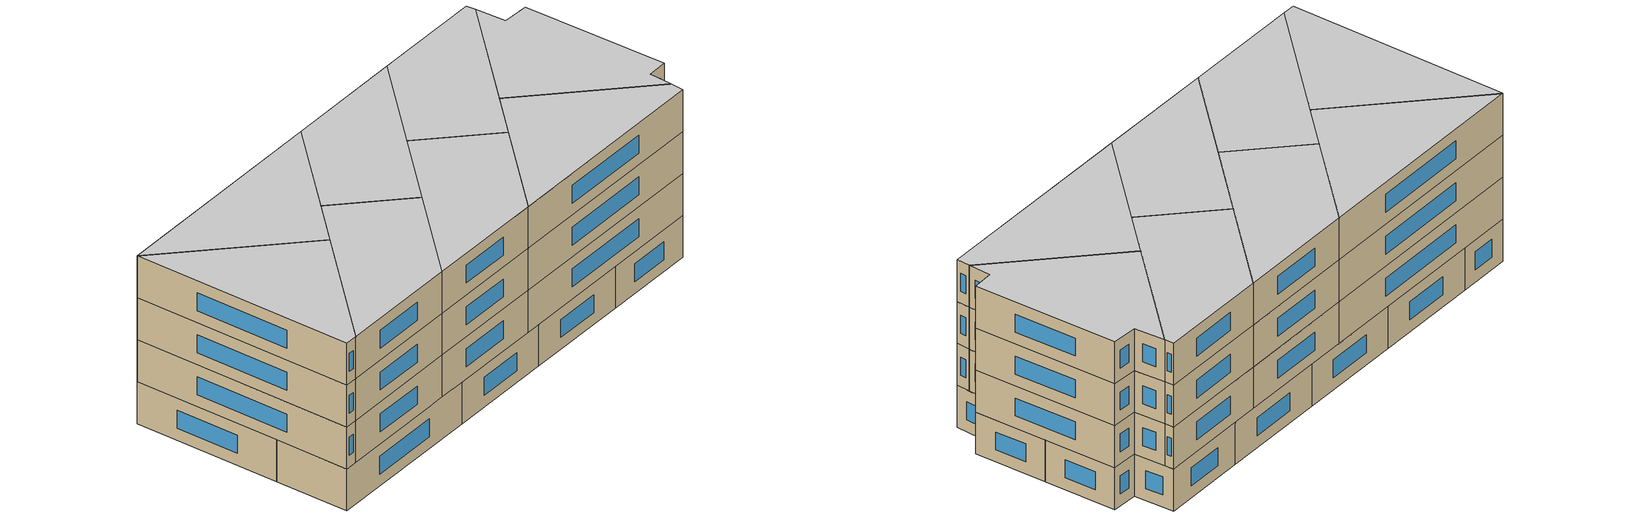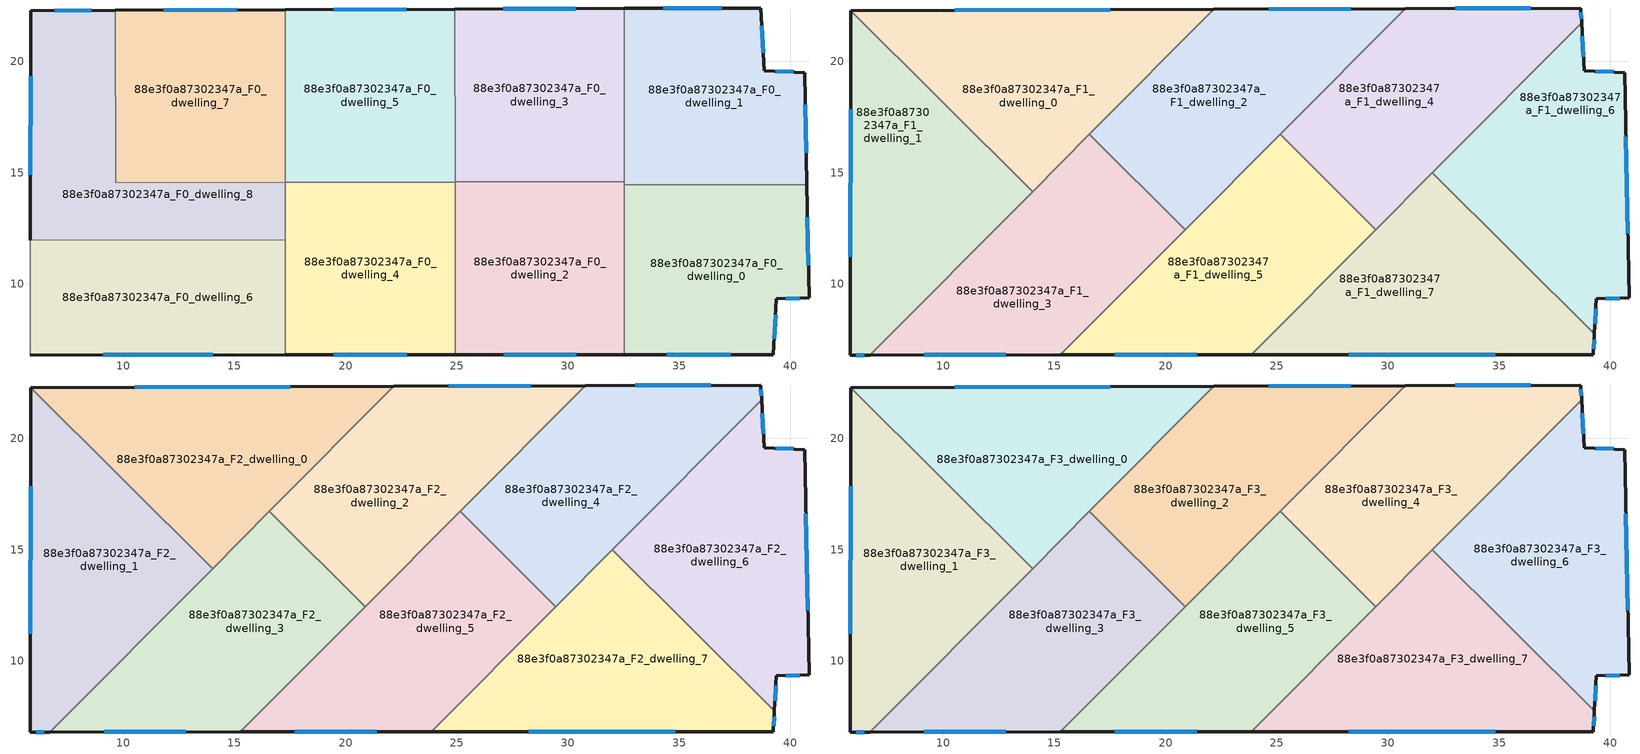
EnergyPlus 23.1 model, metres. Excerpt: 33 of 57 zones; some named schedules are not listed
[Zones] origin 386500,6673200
88e3f0a87302347a_F0_dwelling_0
 floor ground (EU_floor_Construction): 40.74,14.45 40.84,9.38 39.37,9.32 39.23,6.82 32.54,6.82 32.54,14.45 z0
 wall outside (EU_wall_Construction): 32.54,6.82 39.23,6.82 39.37,9.32 40.84,9.38 40.74,14.45 z0:3
 wall to 88e3f0a87302347a_F0_dwelling_1 (EU_wall_Construction): 40.74,14.45 32.54,14.45 z0:3
 wall to 88e3f0a87302347a_F0_dwelling_2 (EU_wall_Construction): 32.54,14.45 32.54,6.82 z0:3
 window (EU_Window_Construction): 39.27,7.54 39.33,8.61 / 34.45,6.82 37.32,6.82 / 40.81,10.83 40.77,13 / 39.79,9.34 40.42,9.36 z0.86:2.14
88e3f0a87302347a_F0_dwelling_1
 floor ground (EU_floor_Construction): 38.67,22.4 38.82,19.59 40.64,19.5 40.74,14.45 32.54,14.45 32.53,22.38 z0
 wall outside (EU_wall_Construction): 40.74,14.45 40.64,19.5 38.82,19.59 38.67,22.4 32.53,22.38 z0:3
 wall to 88e3f0a87302347a_F0_dwelling_3 (EU_wall_Construction): 32.53,22.38 32.54,14.59 z0:3
 wall to 88e3f0a87302347a_F0_dwelling_2 (EU_wall_Construction): 32.54,14.59 32.54,14.45 z0:3
 window (EU_Window_Construction): 36.92,22.4 34.29,22.39 / 38.78,20.39 38.71,21.6 / 40.12,19.53 39.34,19.57 / 40.71,15.9 40.67,18.06 z0.86:2.14
88e3f0a87302347a_F0_dwelling_2
 floor ground (EU_floor_Construction): 32.54,14.59 32.54,6.82 24.93,6.81 24.92,14.59 z0
 wall outside (EU_wall_Construction): 24.93,6.81 32.54,6.82 z0:3
 wall to 88e3f0a87302347a_F0_dwelling_3 (EU_wall_Construction): 32.54,14.59 24.92,14.59 z0:3
 wall to 88e3f0a87302347a_F0_dwelling_4 (EU_wall_Construction): 24.92,14.58 24.93,6.81 z0:3
 wall to 88e3f0a87302347a_F0_dwelling_5 (EU_wall_Construction): 24.92,14.59 24.92,14.58 z0:3
 window (EU_Window_Construction): 27.1,6.81 30.37,6.82 z0.86:2.14
88e3f0a87302347a_F0_dwelling_3
 floor ground (EU_floor_Construction): 32.53,22.38 32.54,14.59 24.92,14.59 24.92,22.35 z0
 wall outside (EU_wall_Construction): 32.53,22.38 24.92,22.35 z0:3
 wall to 88e3f0a87302347a_F0_dwelling_5 (EU_wall_Construction): 24.92,22.35 24.92,14.59 z0:3
 window (EU_Window_Construction): 30.36,22.37 27.09,22.36 z0.86:2.14
88e3f0a87302347a_F0_dwelling_4
 floor ground (EU_floor_Construction): 24.92,14.58 24.93,6.81 17.3,6.81 17.3,14.57 z0
 wall outside (EU_wall_Construction): 17.3,6.81 24.93,6.81 z0:3
 wall to 88e3f0a87302347a_F0_dwelling_5 (EU_wall_Construction): 24.92,14.58 17.3,14.57 z0:3
 wall to 88e3f0a87302347a_F0_dwelling_6 (EU_wall_Construction): 17.3,11.97 17.3,6.81 z0:3
 wall to 88e3f0a87302347a_F0_dwelling_8 (EU_wall_Construction): 17.3,14.56 17.3,11.97 z0:3
 wall to 88e3f0a87302347a_F0_dwelling_7 (EU_wall_Construction): 17.3,14.57 17.3,14.56 z0:3
 window (EU_Window_Construction): 19.48,6.81 22.75,6.81 z0.86:2.14
88e3f0a87302347a_F0_dwelling_5
 floor ground (EU_floor_Construction): 24.92,22.35 24.92,14.58 17.3,14.57 17.29,22.33 z0
 wall outside (EU_wall_Construction): 24.92,22.35 17.29,22.33 z0:3
 wall to 88e3f0a87302347a_F0_dwelling_7 (EU_wall_Construction): 17.29,22.33 17.3,14.57 z0:3
 window (EU_Window_Construction): 22.74,22.35 19.47,22.33 z0.86:2.14
88e3f0a87302347a_F0_dwelling_6
 floor ground (EU_floor_Construction): 17.3,11.97 17.3,6.81 5.84,6.8 5.84,11.97 z0
 wall outside (EU_wall_Construction): 5.84,6.8 17.3,6.81 z0:3
 wall adiabatic (EU_wall_Construction): 5.84,11.97 5.84,6.8 z0:3
 wall to 88e3f0a87302347a_F0_dwelling_8 (EU_wall_Construction): 17.3,11.97 5.84,11.97 z0:3
 window (EU_Window_Construction): 9.11,6.8 14.03,6.81 z0.86:2.14
88e3f0a87302347a_F0_dwelling_7
 floor ground (EU_floor_Construction): 17.29,22.33 17.3,14.56 9.66,14.56 9.66,22.3 z0
 wall outside (EU_wall_Construction): 17.29,22.33 9.66,22.3 z0:3
 wall to 88e3f0a87302347a_F0_dwelling_8 (EU_wall_Construction): 9.66,22.3 9.66,14.56 17.3,14.56 z0:3
 window (EU_Window_Construction): 15.11,22.32 11.84,22.31 z0.86:2.14
88e3f0a87302347a_F0_dwelling_8
 floor ground (EU_floor_Construction): 9.66,22.3 9.66,14.56 17.3,14.56 17.3,11.97 5.84,11.97 5.84,22.28 z0
 wall outside (EU_wall_Construction): 9.66,22.3 5.84,22.28 5.84,11.97 z0:3
 window (EU_Window_Construction): 5.84,19.34 5.84,14.92 / 8.57,22.29 6.93,22.29 z0.86:2.14
88e3f0a87302347a_F1_dwelling_0
 floor to 88e3f0a87302347a_F0_dwelling_7 (EU_floor_Construction): 17.29,22.33 17.3,17.44 14.43,14.56 13.61,14.56 9.66,18.5 9.66,22.3 z3
 floor to 88e3f0a87302347a_F0_dwelling_8 (EU_floor_Construction): 14.43,14.56 14.02,14.15 13.61,14.56 z3; 9.66,22.3 9.66,18.5 5.85,22.28 z3
 floor to 88e3f0a87302347a_F0_dwelling_5 (EU_floor_Construction): 22.18,22.34 17.3,17.44 17.29,22.33 z3
 wall outside (EU_wall_Construction): 22.18,22.34 5.85,22.28 z3:6
 wall to 88e3f0a87302347a_F1_dwelling_1 (EU_wall_Construction): 5.85,22.28 14.02,14.15 z3:6
 wall to 88e3f0a87302347a_F1_dwelling_2 (EU_wall_Construction): 16.58,16.72 22.18,22.34 z3:6
 wall to 88e3f0a87302347a_F1_dwelling_3 (EU_wall_Construction): 14.02,14.15 16.58,16.72 z3:6
 window (EU_Window_Construction): 17.51,22.33 10.52,22.3 z3.86:5.14
88e3f0a87302347a_F1_dwelling_1
 floor to 88e3f0a87302347a_F0_dwelling_8 (EU_floor_Construction): 9.66,18.5 9.66,14.56 13.61,14.56 14.02,14.15 11.85,11.97 5.84,11.97 5.84,22.28 5.85,22.28 z3
 floor to 88e3f0a87302347a_F0_dwelling_7 (EU_floor_Construction): 13.61,14.56 9.66,14.56 9.66,18.5 z3
 floor to 88e3f0a87302347a_F0_dwelling_6 (EU_floor_Construction): 11.85,11.97 6.71,6.8 5.84,6.8 5.84,11.97 z3
 wall outside (EU_wall_Construction): 5.85,22.28 5.84,22.28 5.84,6.8 6.71,6.8 z3:6
 wall to 88e3f0a87302347a_F1_dwelling_3 (EU_wall_Construction): 6.71,6.8 14.02,14.15 z3:6
 window (EU_Window_Construction): 6.09,6.8 6.46,6.8 / 5.84,17.86 5.84,11.23 z3.86:5.14
88e3f0a87302347a_F1_dwelling_2
 floor to 88e3f0a87302347a_F0_dwelling_5 (EU_floor_Construction): 24.92,22.35 24.92,16.5 23.01,14.58 18.74,14.57 17.3,16.01 17.3,17.44 22.18,22.34 z3
 floor to 88e3f0a87302347a_F0_dwelling_4 (EU_floor_Construction): 23.01,14.58 20.88,12.44 18.74,14.57 z3
 floor to 88e3f0a87302347a_F0_dwelling_3 (EU_floor_Construction): 30.77,22.37 24.92,16.5 24.92,22.35 z3
 floor to 88e3f0a87302347a_F0_dwelling_7 (EU_floor_Construction): 17.3,17.44 17.3,16.01 16.58,16.72 z3
 wall outside (EU_wall_Construction): 30.77,22.37 22.18,22.34 z3:6
 wall to 88e3f0a87302347a_F1_dwelling_3 (EU_wall_Construction): 16.58,16.72 20.88,12.44 z3:6
 wall to 88e3f0a87302347a_F1_dwelling_4 (EU_wall_Construction): 25.15,16.73 30.77,22.37 z3:6
 wall to 88e3f0a87302347a_F1_dwelling_5 (EU_wall_Construction): 20.88,12.44 25.15,16.73 z3:6
 window (EU_Window_Construction): 28.32,22.37 24.63,22.35 z3.86:5.14
88e3f0a87302347a_F1_dwelling_3
 floor to 88e3f0a87302347a_F0_dwelling_6 (EU_floor_Construction): 17.3,11.97 17.3,8.84 15.28,6.81 6.71,6.8 11.85,11.97 z3
 floor to 88e3f0a87302347a_F0_dwelling_7 (EU_floor_Construction): 17.3,16.01 17.3,14.56 14.43,14.56 16.58,16.72 z3
 floor to 88e3f0a87302347a_F0_dwelling_5 (EU_floor_Construction): 18.74,14.57 17.3,14.57 17.3,16.01 z3
 floor to 88e3f0a87302347a_F0_dwelling_8 (EU_floor_Construction): 17.3,14.56 17.3,11.97 11.85,11.97 14.43,14.56 z3
 floor to 88e3f0a87302347a_F0_dwelling_4 (EU_floor_Construction): 20.88,12.44 17.3,8.84 17.3,14.57 18.74,14.57 z3
 wall outside (EU_wall_Construction): 6.71,6.8 15.28,6.81 z3:6
 wall to 88e3f0a87302347a_F1_dwelling_5 (EU_wall_Construction): 15.28,6.81 20.88,12.44 z3:6
 window (EU_Window_Construction): 9.15,6.8 12.83,6.81 z3.86:5.14
88e3f0a87302347a_F1_dwelling_4
 floor to 88e3f0a87302347a_F0_dwelling_3 (EU_floor_Construction): 32.53,22.38 32.54,15.54 31.59,14.59 27.3,14.59 25.15,16.73 30.77,22.37 z3
 floor to 88e3f0a87302347a_F0_dwelling_1 (EU_floor_Construction): 38.67,22.4 38.7,21.74 32.54,15.54 32.53,22.38 z3
 floor to 88e3f0a87302347a_F0_dwelling_2 (EU_floor_Construction): 31.59,14.59 29.45,12.45 27.3,14.59 z3
 wall outside (EU_wall_Construction): 38.7,21.74 38.67,22.4 30.77,22.37 z3:6
 wall to 88e3f0a87302347a_F1_dwelling_5 (EU_wall_Construction): 25.15,16.73 29.45,12.45 z3:6
 wall to 88e3f0a87302347a_F1_dwelling_6 (EU_wall_Construction): 32,15.01 38.7,21.74 z3:6
 wall to 88e3f0a87302347a_F1_dwelling_7 (EU_wall_Construction): 29.45,12.45 32,15.01 z3:6
 window (EU_Window_Construction): 36.41,22.39 33.03,22.38 / 38.69,21.93 38.68,22.21 z3.86:5.14
88e3f0a87302347a_F1_dwelling_5
 floor to 88e3f0a87302347a_F0_dwelling_3 (EU_floor_Construction): 27.3,14.59 24.92,14.59 24.92,16.5 25.15,16.73 z3
 floor to 88e3f0a87302347a_F0_dwelling_4 (EU_floor_Construction): 24.92,14.58 24.93,7.9 23.85,6.81 17.3,6.81 17.3,8.84 23.01,14.58 z3
 floor to 88e3f0a87302347a_F0_dwelling_2 (EU_floor_Construction): 29.45,12.45 24.93,7.9 24.92,14.59 27.3,14.59 z3
 floor to 88e3f0a87302347a_F0_dwelling_5 (EU_floor_Construction): 24.92,16.5 24.92,14.58 23.01,14.58 z3
 floor to 88e3f0a87302347a_F0_dwelling_6 (EU_floor_Construction): 17.3,8.84 17.3,6.81 15.28,6.81 z3
 wall outside (EU_wall_Construction): 15.28,6.81 23.84,6.81 z3:6
 wall to 88e3f0a87302347a_F1_dwelling_7 (EU_wall_Construction): 23.84,6.81 29.45,12.45 z3:6
 window (EU_Window_Construction): 17.72,6.81 21.4,6.81 z3.86:5.14
88e3f0a87302347a_F1_dwelling_6
 floor to 88e3f0a87302347a_F0_dwelling_0 (EU_floor_Construction): 40.74,14.45 40.84,9.38 39.37,9.32 39.28,7.76 32.56,14.45 z3
 floor to 88e3f0a87302347a_F0_dwelling_1 (EU_floor_Construction): 38.7,21.74 38.82,19.59 40.64,19.5 40.74,14.45 32.56,14.45 32.54,14.47 32.54,15.54 z3
 floor to 88e3f0a87302347a_F0_dwelling_3 (EU_floor_Construction): 32.54,15.54 32.54,14.59 32.42,14.59 32,15.01 z3
 wall outside (EU_wall_Construction): 39.28,7.76 39.37,9.32 40.84,9.38 40.64,19.5 38.82,19.59 38.7,21.74 z3:6
 wall to 88e3f0a87302347a_F1_dwelling_7 (EU_wall_Construction): 32,15.01 39.28,7.76 z3:6
 window (EU_Window_Construction): 39.31,8.21 39.35,8.88 / 38.79,20.2 38.74,21.12 / 40.12,19.53 39.34,19.57 / 40.78,12.27 40.69,16.61 / 39.79,9.34 40.42,9.36 z3.86:5.14
88e3f0a87302347a_F1_dwelling_7
 floor to 88e3f0a87302347a_F0_dwelling_2 (EU_floor_Construction): 32.54,14.47 32.54,6.82 24.93,6.81 24.93,7.9 31.59,14.59 32.42,14.59 z3
 floor to 88e3f0a87302347a_F0_dwelling_0 (EU_floor_Construction): 39.28,7.76 39.23,6.82 32.54,6.82 32.54,14.45 32.56,14.45 z3
 floor to 88e3f0a87302347a_F0_dwelling_4 (EU_floor_Construction): 24.93,7.9 24.93,6.81 23.85,6.81 z3
 floor to 88e3f0a87302347a_F0_dwelling_3 (EU_floor_Construction): 32.42,14.59 31.59,14.59 32,15.01 z3
 wall outside (EU_wall_Construction): 23.84,6.81 39.23,6.82 39.28,7.76 z3:6
 window (EU_Window_Construction): 39.24,7.09 39.27,7.49 / 28.24,6.81 34.83,6.82 z3.86:5.14
88e3f0a87302347a_F2_dwelling_0
 floor to 88e3f0a87302347a_F1_dwelling_0 (EU_floor_Construction): 22.18,22.34 14.02,14.15 5.85,22.28 z6
 wall outside (EU_wall_Construction): 22.18,22.34 5.85,22.28 z6:9
 wall to 88e3f0a87302347a_F2_dwelling_1 (EU_wall_Construction): 5.85,22.28 14.02,14.15 z6:9
 wall to 88e3f0a87302347a_F2_dwelling_2 (EU_wall_Construction): 16.58,16.72 22.18,22.34 z6:9
 wall to 88e3f0a87302347a_F2_dwelling_3 (EU_wall_Construction): 14.02,14.15 16.58,16.72 z6:9
 window (EU_Window_Construction): 17.51,22.33 10.52,22.3 z6.86:8.14
88e3f0a87302347a_F2_dwelling_1
 floor to 88e3f0a87302347a_F1_dwelling_1 (EU_floor_Construction): 14.02,14.15 6.71,6.8 5.84,6.8 5.84,22.28 5.85,22.28 z6
 wall outside (EU_wall_Construction): 5.85,22.28 5.84,22.28 5.84,6.8 6.71,6.8 z6:9
 wall to 88e3f0a87302347a_F2_dwelling_3 (EU_wall_Construction): 6.71,6.8 14.02,14.15 z6:9
 window (EU_Window_Construction): 6.09,6.8 6.46,6.8 / 5.84,17.86 5.84,11.23 z6.86:8.14
88e3f0a87302347a_F2_dwelling_2
 floor to 88e3f0a87302347a_F1_dwelling_2 (EU_floor_Construction): 30.77,22.37 20.88,12.44 16.58,16.72 22.18,22.34 z6
 wall outside (EU_wall_Construction): 30.77,22.37 22.18,22.34 z6:9
 wall to 88e3f0a87302347a_F2_dwelling_3 (EU_wall_Construction): 16.58,16.72 20.88,12.44 z6:9
 wall to 88e3f0a87302347a_F2_dwelling_4 (EU_wall_Construction): 25.15,16.73 30.77,22.37 z6:9
 wall to 88e3f0a87302347a_F2_dwelling_5 (EU_wall_Construction): 20.88,12.44 25.15,16.73 z6:9
 window (EU_Window_Construction): 28.32,22.37 24.63,22.35 z6.86:8.14
88e3f0a87302347a_F2_dwelling_3
 floor to 88e3f0a87302347a_F1_dwelling_3 (EU_floor_Construction): 20.88,12.44 15.28,6.81 6.71,6.8 16.58,16.72 z6
 wall outside (EU_wall_Construction): 6.71,6.8 15.28,6.81 z6:9
 wall to 88e3f0a87302347a_F2_dwelling_5 (EU_wall_Construction): 15.28,6.81 20.88,12.44 z6:9
 window (EU_Window_Construction): 9.15,6.8 12.83,6.81 z6.86:8.14
88e3f0a87302347a_F2_dwelling_4
 floor to 88e3f0a87302347a_F1_dwelling_4 (EU_floor_Construction): 38.67,22.4 38.7,21.74 29.45,12.45 25.15,16.73 30.77,22.37 z6
 wall outside (EU_wall_Construction): 38.7,21.74 38.67,22.4 30.77,22.37 z6:9
 wall to 88e3f0a87302347a_F2_dwelling_5 (EU_wall_Construction): 25.15,16.73 29.45,12.45 z6:9
 wall to 88e3f0a87302347a_F2_dwelling_6 (EU_wall_Construction): 32,15.01 38.7,21.74 z6:9
 wall to 88e3f0a87302347a_F2_dwelling_7 (EU_wall_Construction): 29.45,12.45 32,15.01 z6:9
 window (EU_Window_Construction): 36.41,22.39 33.03,22.38 / 38.69,21.93 38.68,22.21 z6.86:8.14
88e3f0a87302347a_F2_dwelling_5
 floor to 88e3f0a87302347a_F1_dwelling_5 (EU_floor_Construction): 29.45,12.45 23.84,6.81 15.28,6.81 25.15,16.73 z6
 wall outside (EU_wall_Construction): 15.28,6.81 23.84,6.81 z6:9
 wall to 88e3f0a87302347a_F2_dwelling_7 (EU_wall_Construction): 23.84,6.81 29.45,12.45 z6:9
 window (EU_Window_Construction): 17.72,6.81 21.4,6.81 z6.86:8.14
88e3f0a87302347a_F2_dwelling_6
 floor to 88e3f0a87302347a_F1_dwelling_6 (EU_floor_Construction): 38.7,21.74 38.82,19.59 40.64,19.5 40.84,9.38 39.37,9.32 39.28,7.76 32,15.01 z6
 wall outside (EU_wall_Construction): 39.28,7.76 39.37,9.32 40.84,9.38 40.64,19.5 38.82,19.59 38.7,21.74 z6:9
 wall to 88e3f0a87302347a_F2_dwelling_7 (EU_wall_Construction): 32,15.01 39.28,7.76 z6:9
 window (EU_Window_Construction): 39.31,8.21 39.35,8.88 / 38.79,20.2 38.74,21.12 / 40.12,19.53 39.34,19.57 / 40.78,12.27 40.69,16.61 / 39.79,9.34 40.42,9.36 z6.86:8.14
88e3f0a87302347a_F2_dwelling_7
 floor to 88e3f0a87302347a_F1_dwelling_7 (EU_floor_Construction): 39.28,7.76 39.23,6.82 23.84,6.81 32,15.01 z6
 wall outside (EU_wall_Construction): 23.84,6.81 39.23,6.82 39.28,7.76 z6:9
 window (EU_Window_Construction): 39.24,7.09 39.27,7.49 / 28.24,6.81 34.83,6.82 z6.86:8.14
88e3f0a87302347a_F3_dwelling_0
 floor to 88e3f0a87302347a_F2_dwelling_0 (EU_floor_Construction): 22.18,22.34 14.02,14.15 5.85,22.28 z9
 wall outside (EU_wall_Construction): 22.18,22.34 5.85,22.28 z9:12
 wall to 88e3f0a87302347a_F3_dwelling_1 (EU_wall_Construction): 5.85,22.28 14.02,14.15 z9:12
 wall to 88e3f0a87302347a_F3_dwelling_2 (EU_wall_Construction): 16.58,16.72 22.18,22.34 z9:12
 wall to 88e3f0a87302347a_F3_dwelling_3 (EU_wall_Construction): 14.02,14.15 16.58,16.72 z9:12
 window (EU_Window_Construction): 17.51,22.33 10.52,22.3 z9.86:11.14
 ceiling to 88e3f0a87302347a_F4_dwelling_0 (EU_floor_Construction): 14.02,14.15 22.18,22.34 5.85,22.28 z12
88e3f0a87302347a_F3_dwelling_1
 floor to 88e3f0a87302347a_F2_dwelling_1 (EU_floor_Construction): 14.02,14.15 6.71,6.8 5.84,6.8 5.84,22.28 5.85,22.28 z9
 wall outside (EU_wall_Construction): 5.85,22.28 5.84,22.28 5.84,6.8 6.71,6.8 z9:12
 wall to 88e3f0a87302347a_F3_dwelling_3 (EU_wall_Construction): 6.71,6.8 14.02,14.15 z9:12
 window (EU_Window_Construction): 6.09,6.8 6.46,6.8 / 5.84,17.86 5.84,11.23 z9.86:11.14
 ceiling to 88e3f0a87302347a_F4_dwelling_1 (EU_floor_Construction): 6.71,6.8 14.02,14.15 5.85,22.28 5.84,22.28 5.84,6.8 z12
88e3f0a87302347a_F3_dwelling_2
 floor to 88e3f0a87302347a_F2_dwelling_2 (EU_floor_Construction): 30.77,22.37 20.88,12.44 16.58,16.72 22.18,22.34 z9
 wall outside (EU_wall_Construction): 30.77,22.37 22.18,22.34 z9:12
 wall to 88e3f0a87302347a_F3_dwelling_3 (EU_wall_Construction): 16.58,16.72 20.88,12.44 z9:12
 wall to 88e3f0a87302347a_F3_dwelling_4 (EU_wall_Construction): 25.15,16.73 30.77,22.37 z9:12
 wall to 88e3f0a87302347a_F3_dwelling_5 (EU_wall_Construction): 20.88,12.44 25.15,16.73 z9:12
 window (EU_Window_Construction): 28.32,22.37 24.63,22.35 z9.86:11.14
 ceiling to 88e3f0a87302347a_F4_dwelling_2 (EU_floor_Construction): 20.88,12.44 30.77,22.37 22.18,22.34 16.58,16.72 z12
88e3f0a87302347a_F3_dwelling_3
 floor to 88e3f0a87302347a_F2_dwelling_3 (EU_floor_Construction): 20.88,12.44 15.28,6.81 6.71,6.8 16.58,16.72 z9
 wall outside (EU_wall_Construction): 6.71,6.8 15.28,6.81 z9:12
 wall to 88e3f0a87302347a_F3_dwelling_5 (EU_wall_Construction): 15.28,6.81 20.88,12.44 z9:12
 window (EU_Window_Construction): 9.15,6.8 12.83,6.81 z9.86:11.14
 ceiling to 88e3f0a87302347a_F4_dwelling_3 (EU_floor_Construction): 15.28,6.81 20.88,12.44 16.58,16.72 6.71,6.8 z12
88e3f0a87302347a_F3_dwelling_4
 floor to 88e3f0a87302347a_F2_dwelling_4 (EU_floor_Construction): 38.67,22.4 38.7,21.74 29.45,12.45 25.15,16.73 30.77,22.37 z9
 wall outside (EU_wall_Construction): 38.7,21.74 38.67,22.4 30.77,22.37 z9:12
 wall to 88e3f0a87302347a_F3_dwelling_5 (EU_wall_Construction): 25.15,16.73 29.45,12.45 z9:12
 wall to 88e3f0a87302347a_F3_dwelling_6 (EU_wall_Construction): 32,15.01 38.7,21.74 z9:12
 wall to 88e3f0a87302347a_F3_dwelling_7 (EU_wall_Construction): 29.45,12.45 32,15.01 z9:12
 window (EU_Window_Construction): 36.41,22.39 33.03,22.38 / 38.69,21.93 38.68,22.21 z9.86:11.14
 ceiling to 88e3f0a87302347a_F4_dwelling_4 (EU_floor_Construction): 29.45,12.45 38.7,21.74 38.67,22.4 30.77,22.37 25.15,16.73 z12
88e3f0a87302347a_F3_dwelling_5
 floor to 88e3f0a87302347a_F2_dwelling_5 (EU_floor_Construction): 29.45,12.45 23.84,6.81 15.28,6.81 25.15,16.73 z9
 wall outside (EU_wall_Construction): 15.28,6.81 23.84,6.81 z9:12
 wall to 88e3f0a87302347a_F3_dwelling_7 (EU_wall_Construction): 23.84,6.81 29.45,12.45 z9:12
 window (EU_Window_Construction): 17.72,6.81 21.4,6.81 z9.86:11.14
 ceiling to 88e3f0a87302347a_F4_dwelling_5 (EU_floor_Construction): 23.84,6.81 29.45,12.45 25.15,16.73 15.28,6.81 z12
88e3f0a87302347a_F3_dwelling_6
 floor to 88e3f0a87302347a_F2_dwelling_6 (EU_floor_Construction): 38.7,21.74 38.82,19.59 40.64,19.5 40.84,9.38 39.37,9.32 39.28,7.76 32,15.01 z9
 wall outside (EU_wall_Construction): 39.28,7.76 39.37,9.32 40.84,9.38 40.64,19.5 38.82,19.59 38.7,21.74 z9:12
 wall to 88e3f0a87302347a_F3_dwelling_7 (EU_wall_Construction): 32,15.01 39.28,7.76 z9:12
 window (EU_Window_Construction): 39.31,8.21 39.35,8.88 / 38.79,20.2 38.74,21.12 / 40.12,19.53 39.34,19.57 / 40.78,12.27 40.69,16.61 / 39.79,9.34 40.42,9.36 z9.86:11.14
 ceiling to 88e3f0a87302347a_F4_dwelling_6 (EU_floor_Construction): 39.28,7.76 39.37,9.32 40.84,9.38 40.64,19.5 38.82,19.59 38.7,21.74 32,15.01 z12
88e3f0a87302347a_F3_dwelling_7
 floor to 88e3f0a87302347a_F2_dwelling_7 (EU_floor_Construction): 39.28,7.76 39.23,6.82 23.84,6.81 32,15.01 z9
 wall outside (EU_wall_Construction): 23.84,6.81 39.23,6.82 39.28,7.76 z9:12
 window (EU_Window_Construction): 39.24,7.09 39.27,7.49 / 28.24,6.81 34.83,6.82 z9.86:11.14
 ceiling to 88e3f0a87302347a_F4_dwelling_7 (EU_floor_Construction): 39.23,6.82 39.28,7.76 32,15.01 23.84,6.81 z12
[Building]
EU S2 Campaign: North Axis=0; Terrain=City; Solar Distribution=FullExterior
[Site:Location]
Helsinki-Vantaa.AP: Latitude=60.317; Longitude=24.963; Time Zone=2; Elevation=54.6
[SizingPeriod:WeatherFileDays]
AnnualSizingPeriod: Begin Month=1; Begin Day of Month=1; End Month=12; End Day of Month=31; Day of Week for Start Day=Monday; Use Weather File Daylight Saving Period=No; Use Weather File Rain and Snow Indicators=No
[MATERIAL]
EU_InternalMass_Material: Roughness=MediumRough; Thickness=0.1; Conductivity=1; Density=1800; Specific Heat=900; Thermal Absorptance=0.9; Solar Absorptance=0.7; Visible Absorptance=0.7
[MATERIAL:NOMASS] Roughness=MediumRough; Thermal Absorptance=0.9; Solar Absorptance=0.7; Visible Absorptance=0.7
Name | Thermal Resistance
EU_wall_NoMass | 1.10183
EU_floor_NoMass | 1.70606
[WINDOWMATERIAL:SIMPLEGLAZINGSYSTEM]
EU_Window_SimpleGlazing: UFactor=3.11035; Solar Heat Gain Coefficient=0.8; Visible Transmittance=0.8
[CONSTRUCTION]
EU_wall_Construction: EU_wall_NoMass
EU_floor_Construction: EU_floor_NoMass
EU_Window_Construction: EU_Window_SimpleGlazing
EU_InternalMass_Construction: EU_InternalMass_Material
[ZONE] Type=1; Multiplier=1; Ceiling Height=autocalculate; Floor Area=autocalculate; Part of Total Floor Area=Yes
Name | Volume
88e3f0a87302347a_F0_dwelling_0 | 177.603
88e3f0a87302347a_F1_dwelling_0; 88e3f0a87302347a_F2_dwelling_0; 88e3f0a87302347a_F3_dwelling_0; 88e3f0a87302347a_F1_dwelling_6; 88e3f0a87302347a_F2_dwelling_6; 88e3f0a87302347a_F3_dwelling_6 | 199.818
88e3f0a87302347a_F0_dwelling_1 | 177.615
88e3f0a87302347a_F1_dwelling_1; 88e3f0a87302347a_F2_dwelling_1; 88e3f0a87302347a_F3_dwelling_1 | 199.831
88e3f0a87302347a_F0_dwelling_2; 88e3f0a87302347a_F0_dwelling_3; 88e3f0a87302347a_F0_dwelling_6 | 177.62
88e3f0a87302347a_F1_dwelling_2; 88e3f0a87302347a_F2_dwelling_2; 88e3f0a87302347a_F3_dwelling_2; 88e3f0a87302347a_F1_dwelling_7; 88e3f0a87302347a_F2_dwelling_7; 88e3f0a87302347a_F3_dwelling_7 | 199.819
88e3f0a87302347a_F1_dwelling_3; 88e3f0a87302347a_F2_dwelling_3; 88e3f0a87302347a_F3_dwelling_3 | 199.81
88e3f0a87302347a_F0_dwelling_4 | 177.625
88e3f0a87302347a_F1_dwelling_4; 88e3f0a87302347a_F2_dwelling_4; 88e3f0a87302347a_F3_dwelling_4 | 199.814
88e3f0a87302347a_F0_dwelling_5 | 177.637
88e3f0a87302347a_F1_dwelling_5; 88e3f0a87302347a_F2_dwelling_5; 88e3f0a87302347a_F3_dwelling_5 | 199.805
88e3f0a87302347a_F0_dwelling_7 | 177.607
88e3f0a87302347a_F0_dwelling_8 | 177.622
[INTERNALMASS] Construction=EU_InternalMass_Construction
Name | Zone or ZoneList | Surface Area
88e3f0a87302347a_F0_dwelling_0_EU_InternalMass | 88e3f0a87302347a_F0_dwelling_0 | 59.2
88e3f0a87302347a_F0_dwelling_1_EU_InternalMass | 88e3f0a87302347a_F0_dwelling_1 | 59.2063
88e3f0a87302347a_F0_dwelling_2_EU_InternalMass | 88e3f0a87302347a_F0_dwelling_2 | 59.2065
88e3f0a87302347a_F0_dwelling_3_EU_InternalMass | 88e3f0a87302347a_F0_dwelling_3 | 59.2065
88e3f0a87302347a_F0_dwelling_4_EU_InternalMass | 88e3f0a87302347a_F0_dwelling_4 | 59.2083
88e3f0a87302347a_F0_dwelling_5_EU_InternalMass | 88e3f0a87302347a_F0_dwelling_5 | 59.2102
88e3f0a87302347a_F0_dwelling_6_EU_InternalMass | 88e3f0a87302347a_F0_dwelling_6 | 59.2064
88e3f0a87302347a_F0_dwelling_7_EU_InternalMass | 88e3f0a87302347a_F0_dwelling_7 | 59.202
88e3f0a87302347a_F0_dwelling_8_EU_InternalMass | 88e3f0a87302347a_F0_dwelling_8 | 59.2076
88e3f0a87302347a_F1_dwelling_0_EU_InternalMass | 88e3f0a87302347a_F1_dwelling_0 | 66.6062
88e3f0a87302347a_F1_dwelling_1_EU_InternalMass | 88e3f0a87302347a_F1_dwelling_1 | 66.6105
88e3f0a87302347a_F1_dwelling_2_EU_InternalMass | 88e3f0a87302347a_F1_dwelling_2 | 66.6063
88e3f0a87302347a_F1_dwelling_3_EU_InternalMass | 88e3f0a87302347a_F1_dwelling_3 | 66.6037
88e3f0a87302347a_F1_dwelling_4_EU_InternalMass | 88e3f0a87302347a_F1_dwelling_4 | 66.6051
88e3f0a87302347a_F1_dwelling_5_EU_InternalMass | 88e3f0a87302347a_F1_dwelling_5 | 66.6065
88e3f0a87302347a_F1_dwelling_6_EU_InternalMass | 88e3f0a87302347a_F1_dwelling_6 | 66.6061
88e3f0a87302347a_F1_dwelling_7_EU_InternalMass | 88e3f0a87302347a_F1_dwelling_7 | 66.6061
88e3f0a87302347a_F2_dwelling_0_EU_InternalMass | 88e3f0a87302347a_F2_dwelling_0 | 66.6062
88e3f0a87302347a_F2_dwelling_1_EU_InternalMass | 88e3f0a87302347a_F2_dwelling_1 | 66.6105
88e3f0a87302347a_F2_dwelling_2_EU_InternalMass | 88e3f0a87302347a_F2_dwelling_2 | 66.6063
88e3f0a87302347a_F2_dwelling_3_EU_InternalMass | 88e3f0a87302347a_F2_dwelling_3 | 66.6037
88e3f0a87302347a_F2_dwelling_4_EU_InternalMass | 88e3f0a87302347a_F2_dwelling_4 | 66.6051
88e3f0a87302347a_F2_dwelling_5_EU_InternalMass | 88e3f0a87302347a_F2_dwelling_5 | 66.6065
88e3f0a87302347a_F2_dwelling_6_EU_InternalMass | 88e3f0a87302347a_F2_dwelling_6 | 66.6061
88e3f0a87302347a_F2_dwelling_7_EU_InternalMass | 88e3f0a87302347a_F2_dwelling_7 | 66.6061
88e3f0a87302347a_F3_dwelling_0_EU_InternalMass | 88e3f0a87302347a_F3_dwelling_0 | 66.6062
88e3f0a87302347a_F3_dwelling_1_EU_InternalMass | 88e3f0a87302347a_F3_dwelling_1 | 66.6105
88e3f0a87302347a_F3_dwelling_2_EU_InternalMass | 88e3f0a87302347a_F3_dwelling_2 | 66.6063
88e3f0a87302347a_F3_dwelling_3_EU_InternalMass | 88e3f0a87302347a_F3_dwelling_3 | 66.6037
88e3f0a87302347a_F3_dwelling_4_EU_InternalMass | 88e3f0a87302347a_F3_dwelling_4 | 66.6051
88e3f0a87302347a_F3_dwelling_5_EU_InternalMass | 88e3f0a87302347a_F3_dwelling_5 | 66.6065
88e3f0a87302347a_F3_dwelling_6_EU_InternalMass | 88e3f0a87302347a_F3_dwelling_6 | 66.6061
88e3f0a87302347a_F3_dwelling_7_EU_InternalMass | 88e3f0a87302347a_F3_dwelling_7 | 66.6061
[OTHEREQUIPMENT] Fuel Type=Electricity; Design Level Calculation Method=Watts/Area; Power per Zone Floor Area=1; Fraction Latent=0; Fraction Radiant=0; Fraction Lost=0; Carbon Dioxide Generation Rate=0; EndUse Subcategory=EU_Step8_InternalGains
Name | Zone or ZoneList or Space or SpaceList | Schedule
EU_Step8_InternalGain_88e3f0a87302347a_F0_dwelling_0_f000 | 88e3f0a87302347a_F0_dwelling_0 | EU_Step8_GainSchedule_88e3f0a87302347a_F0_dwelling_0_f000
EU_Step8_InternalGain_88e3f0a87302347a_F0_dwelling_1_f000 | 88e3f0a87302347a_F0_dwelling_1 | EU_Step8_GainSchedule_88e3f0a87302347a_F0_dwelling_1_f000
EU_Step8_InternalGain_88e3f0a87302347a_F0_dwelling_2_f000 | 88e3f0a87302347a_F0_dwelling_2 | EU_Step8_GainSchedule_88e3f0a87302347a_F0_dwelling_2_f000
EU_Step8_InternalGain_88e3f0a87302347a_F0_dwelling_3_f000 | 88e3f0a87302347a_F0_dwelling_3 | EU_Step8_GainSchedule_88e3f0a87302347a_F0_dwelling_3_f000
EU_Step8_InternalGain_88e3f0a87302347a_F0_dwelling_4_f000 | 88e3f0a87302347a_F0_dwelling_4 | EU_Step8_GainSchedule_88e3f0a87302347a_F0_dwelling_4_f000
EU_Step8_InternalGain_88e3f0a87302347a_F0_dwelling_5_f000 | 88e3f0a87302347a_F0_dwelling_5 | EU_Step8_GainSchedule_88e3f0a87302347a_F0_dwelling_5_f000
EU_Step8_InternalGain_88e3f0a87302347a_F0_dwelling_6_f000 | 88e3f0a87302347a_F0_dwelling_6 | EU_Step8_GainSchedule_88e3f0a87302347a_F0_dwelling_6_f000
EU_Step8_InternalGain_88e3f0a87302347a_F0_dwelling_7_f000 | 88e3f0a87302347a_F0_dwelling_7 | EU_Step8_GainSchedule_88e3f0a87302347a_F0_dwelling_7_f000
EU_Step8_InternalGain_88e3f0a87302347a_F0_dwelling_8_f000 | 88e3f0a87302347a_F0_dwelling_8 | EU_Step8_GainSchedule_88e3f0a87302347a_F0_dwelling_8_f000
EU_Step8_InternalGain_88e3f0a87302347a_F1_dwelling_0_f000 | 88e3f0a87302347a_F1_dwelling_0 | EU_Step8_GainSchedule_88e3f0a87302347a_F1_dwelling_0_f000
EU_Step8_InternalGain_88e3f0a87302347a_F1_dwelling_1_f000 | 88e3f0a87302347a_F1_dwelling_1 | EU_Step8_GainSchedule_88e3f0a87302347a_F1_dwelling_1_f000
EU_Step8_InternalGain_88e3f0a87302347a_F1_dwelling_2_f000 | 88e3f0a87302347a_F1_dwelling_2 | EU_Step8_GainSchedule_88e3f0a87302347a_F1_dwelling_2_f000
EU_Step8_InternalGain_88e3f0a87302347a_F1_dwelling_3_f000 | 88e3f0a87302347a_F1_dwelling_3 | EU_Step8_GainSchedule_88e3f0a87302347a_F1_dwelling_3_f000
EU_Step8_InternalGain_88e3f0a87302347a_F1_dwelling_4_f000 | 88e3f0a87302347a_F1_dwelling_4 | EU_Step8_GainSchedule_88e3f0a87302347a_F1_dwelling_4_f000
EU_Step8_InternalGain_88e3f0a87302347a_F1_dwelling_5_f000 | 88e3f0a87302347a_F1_dwelling_5 | EU_Step8_GainSchedule_88e3f0a87302347a_F1_dwelling_5_f000
EU_Step8_InternalGain_88e3f0a87302347a_F1_dwelling_6_f000 | 88e3f0a87302347a_F1_dwelling_6 | EU_Step8_GainSchedule_88e3f0a87302347a_F1_dwelling_6_f000
EU_Step8_InternalGain_88e3f0a87302347a_F1_dwelling_7_f000 | 88e3f0a87302347a_F1_dwelling_7 | EU_Step8_GainSchedule_88e3f0a87302347a_F1_dwelling_7_f000
EU_Step8_InternalGain_88e3f0a87302347a_F2_dwelling_0_f000 | 88e3f0a87302347a_F2_dwelling_0 | EU_Step8_GainSchedule_88e3f0a87302347a_F2_dwelling_0_f000
EU_Step8_InternalGain_88e3f0a87302347a_F2_dwelling_1_f000 | 88e3f0a87302347a_F2_dwelling_1 | EU_Step8_GainSchedule_88e3f0a87302347a_F2_dwelling_1_f000
EU_Step8_InternalGain_88e3f0a87302347a_F2_dwelling_2_f000 | 88e3f0a87302347a_F2_dwelling_2 | EU_Step8_GainSchedule_88e3f0a87302347a_F2_dwelling_2_f000
EU_Step8_InternalGain_88e3f0a87302347a_F2_dwelling_3_f000 | 88e3f0a87302347a_F2_dwelling_3 | EU_Step8_GainSchedule_88e3f0a87302347a_F2_dwelling_3_f000
EU_Step8_InternalGain_88e3f0a87302347a_F2_dwelling_4_f000 | 88e3f0a87302347a_F2_dwelling_4 | EU_Step8_GainSchedule_88e3f0a87302347a_F2_dwelling_4_f000
EU_Step8_InternalGain_88e3f0a87302347a_F2_dwelling_5_f000 | 88e3f0a87302347a_F2_dwelling_5 | EU_Step8_GainSchedule_88e3f0a87302347a_F2_dwelling_5_f000
EU_Step8_InternalGain_88e3f0a87302347a_F2_dwelling_6_f000 | 88e3f0a87302347a_F2_dwelling_6 | EU_Step8_GainSchedule_88e3f0a87302347a_F2_dwelling_6_f000
EU_Step8_InternalGain_88e3f0a87302347a_F2_dwelling_7_f000 | 88e3f0a87302347a_F2_dwelling_7 | EU_Step8_GainSchedule_88e3f0a87302347a_F2_dwelling_7_f000
EU_Step8_InternalGain_88e3f0a87302347a_F3_dwelling_0_f000 | 88e3f0a87302347a_F3_dwelling_0 | EU_Step8_GainSchedule_88e3f0a87302347a_F3_dwelling_0_f000
EU_Step8_InternalGain_88e3f0a87302347a_F3_dwelling_1_f000 | 88e3f0a87302347a_F3_dwelling_1 | EU_Step8_GainSchedule_88e3f0a87302347a_F3_dwelling_1_f000
EU_Step8_InternalGain_88e3f0a87302347a_F3_dwelling_2_f000 | 88e3f0a87302347a_F3_dwelling_2 | EU_Step8_GainSchedule_88e3f0a87302347a_F3_dwelling_2_f000
EU_Step8_InternalGain_88e3f0a87302347a_F3_dwelling_3_f000 | 88e3f0a87302347a_F3_dwelling_3 | EU_Step8_GainSchedule_88e3f0a87302347a_F3_dwelling_3_f000
EU_Step8_InternalGain_88e3f0a87302347a_F3_dwelling_4_f000 | 88e3f0a87302347a_F3_dwelling_4 | EU_Step8_GainSchedule_88e3f0a87302347a_F3_dwelling_4_f000
EU_Step8_InternalGain_88e3f0a87302347a_F3_dwelling_5_f000 | 88e3f0a87302347a_F3_dwelling_5 | EU_Step8_GainSchedule_88e3f0a87302347a_F3_dwelling_5_f000
EU_Step8_InternalGain_88e3f0a87302347a_F3_dwelling_6_f000 | 88e3f0a87302347a_F3_dwelling_6 | EU_Step8_GainSchedule_88e3f0a87302347a_F3_dwelling_6_f000
EU_Step8_InternalGain_88e3f0a87302347a_F3_dwelling_7_f000 | 88e3f0a87302347a_F3_dwelling_7 | EU_Step8_GainSchedule_88e3f0a87302347a_F3_dwelling_7_f000
[ZONEVENTILATION:DESIGNFLOWRATE] Schedule=EU_AlwaysOn; Design Flow Rate Calculation Method=AirChanges/Hour; Air Changes per Hour=0.756316; Ventilation Type=Natural; Fan Pressure Rise=0; Fan Total Efficiency=1; Constant Term Coefficient=1; Temperature Term Coefficient=0; Velocity Term Coefficient=0; Velocity Squared Term Coefficient=0; Minimum Indoor Temperature=-100; Maximum Indoor Temperature=100; Delta Temperature=-100; Minimum Outdoor Temperature=-100; Maximum Outdoor Temperature=100; Maximum Wind Speed=40
Name | Zone or ZoneList or Space or SpaceList
EU_ConstantAir_88e3f0a87302347a_F0_dwelling_0 | 88e3f0a87302347a_F0_dwelling_0
EU_ConstantAir_88e3f0a87302347a_F0_dwelling_1 | 88e3f0a87302347a_F0_dwelling_1
EU_ConstantAir_88e3f0a87302347a_F0_dwelling_2 | 88e3f0a87302347a_F0_dwelling_2
EU_ConstantAir_88e3f0a87302347a_F0_dwelling_3 | 88e3f0a87302347a_F0_dwelling_3
EU_ConstantAir_88e3f0a87302347a_F0_dwelling_4 | 88e3f0a87302347a_F0_dwelling_4
EU_ConstantAir_88e3f0a87302347a_F0_dwelling_5 | 88e3f0a87302347a_F0_dwelling_5
EU_ConstantAir_88e3f0a87302347a_F0_dwelling_6 | 88e3f0a87302347a_F0_dwelling_6
EU_ConstantAir_88e3f0a87302347a_F0_dwelling_7 | 88e3f0a87302347a_F0_dwelling_7
EU_ConstantAir_88e3f0a87302347a_F0_dwelling_8 | 88e3f0a87302347a_F0_dwelling_8
EU_ConstantAir_88e3f0a87302347a_F1_dwelling_0 | 88e3f0a87302347a_F1_dwelling_0
EU_ConstantAir_88e3f0a87302347a_F1_dwelling_1 | 88e3f0a87302347a_F1_dwelling_1
EU_ConstantAir_88e3f0a87302347a_F1_dwelling_2 | 88e3f0a87302347a_F1_dwelling_2
EU_ConstantAir_88e3f0a87302347a_F1_dwelling_3 | 88e3f0a87302347a_F1_dwelling_3
EU_ConstantAir_88e3f0a87302347a_F1_dwelling_4 | 88e3f0a87302347a_F1_dwelling_4
EU_ConstantAir_88e3f0a87302347a_F1_dwelling_5 | 88e3f0a87302347a_F1_dwelling_5
EU_ConstantAir_88e3f0a87302347a_F1_dwelling_6 | 88e3f0a87302347a_F1_dwelling_6
EU_ConstantAir_88e3f0a87302347a_F1_dwelling_7 | 88e3f0a87302347a_F1_dwelling_7
EU_ConstantAir_88e3f0a87302347a_F2_dwelling_0 | 88e3f0a87302347a_F2_dwelling_0
EU_ConstantAir_88e3f0a87302347a_F2_dwelling_1 | 88e3f0a87302347a_F2_dwelling_1
EU_ConstantAir_88e3f0a87302347a_F2_dwelling_2 | 88e3f0a87302347a_F2_dwelling_2
EU_ConstantAir_88e3f0a87302347a_F2_dwelling_3 | 88e3f0a87302347a_F2_dwelling_3
EU_ConstantAir_88e3f0a87302347a_F2_dwelling_4 | 88e3f0a87302347a_F2_dwelling_4
EU_ConstantAir_88e3f0a87302347a_F2_dwelling_5 | 88e3f0a87302347a_F2_dwelling_5
EU_ConstantAir_88e3f0a87302347a_F2_dwelling_6 | 88e3f0a87302347a_F2_dwelling_6
EU_ConstantAir_88e3f0a87302347a_F2_dwelling_7 | 88e3f0a87302347a_F2_dwelling_7
EU_ConstantAir_88e3f0a87302347a_F3_dwelling_0 | 88e3f0a87302347a_F3_dwelling_0
EU_ConstantAir_88e3f0a87302347a_F3_dwelling_1 | 88e3f0a87302347a_F3_dwelling_1
EU_ConstantAir_88e3f0a87302347a_F3_dwelling_2 | 88e3f0a87302347a_F3_dwelling_2
EU_ConstantAir_88e3f0a87302347a_F3_dwelling_3 | 88e3f0a87302347a_F3_dwelling_3
EU_ConstantAir_88e3f0a87302347a_F3_dwelling_4 | 88e3f0a87302347a_F3_dwelling_4
EU_ConstantAir_88e3f0a87302347a_F3_dwelling_5 | 88e3f0a87302347a_F3_dwelling_5
EU_ConstantAir_88e3f0a87302347a_F3_dwelling_6 | 88e3f0a87302347a_F3_dwelling_6
EU_ConstantAir_88e3f0a87302347a_F3_dwelling_7 | 88e3f0a87302347a_F3_dwelling_7
[HVACTEMPLATE:ZONE:IDEALLOADSAIRSYSTEM] System Availability Schedule=EU_AlwaysOn; Maximum Heating Supply Air Temperature=50; Minimum Cooling Supply Air Temperature=13; Maximum Heating Supply Air Humidity Ratio=0.0156; Minimum Cooling Supply Air Humidity Ratio=0.0077; Heating Limit=NoLimit; Cooling Limit=NoLimit; Heating Availability Schedule=EU_AlwaysOn; Cooling Availability Schedule=EU_CoolingOff; Dehumidification Control Type=ConstantSensibleHeatRatio; Cooling Sensible Heat Ratio=0.7; Dehumidification Setpoint=60; Humidification Control Type=None; Humidification Setpoint=30; Outdoor Air Method=None; Outdoor Air Flow Rate per Person=0.00944; Outdoor Air Flow Rate per Zone Floor Area=0; Outdoor Air Flow Rate per Zone=0; Demand Controlled Ventilation Type=None; Outdoor Air Economizer Type=NoEconomizer; Heat Recovery Type=None; Sensible Heat Recovery Effectiveness=0.7; Latent Heat Recovery Effectiveness=0.65
Name | Template Thermostat
88e3f0a87302347a_F0_dwelling_0 | EU_HeatOnly_88e3f0a87302347a_F0_dwelling_0
88e3f0a87302347a_F0_dwelling_1 | EU_HeatOnly_88e3f0a87302347a_F0_dwelling_1
88e3f0a87302347a_F0_dwelling_2 | EU_HeatOnly_88e3f0a87302347a_F0_dwelling_2
88e3f0a87302347a_F0_dwelling_3 | EU_HeatOnly_88e3f0a87302347a_F0_dwelling_3
88e3f0a87302347a_F0_dwelling_4 | EU_HeatOnly_88e3f0a87302347a_F0_dwelling_4
88e3f0a87302347a_F0_dwelling_5 | EU_HeatOnly_88e3f0a87302347a_F0_dwelling_5
88e3f0a87302347a_F0_dwelling_6 | EU_HeatOnly_88e3f0a87302347a_F0_dwelling_6
88e3f0a87302347a_F0_dwelling_7 | EU_HeatOnly_88e3f0a87302347a_F0_dwelling_7
88e3f0a87302347a_F0_dwelling_8 | EU_HeatOnly_88e3f0a87302347a_F0_dwelling_8
88e3f0a87302347a_F1_dwelling_0 | EU_HeatOnly_88e3f0a87302347a_F1_dwelling_0
88e3f0a87302347a_F1_dwelling_1 | EU_HeatOnly_88e3f0a87302347a_F1_dwelling_1
88e3f0a87302347a_F1_dwelling_2 | EU_HeatOnly_88e3f0a87302347a_F1_dwelling_2
88e3f0a87302347a_F1_dwelling_3 | EU_HeatOnly_88e3f0a87302347a_F1_dwelling_3
88e3f0a87302347a_F1_dwelling_4 | EU_HeatOnly_88e3f0a87302347a_F1_dwelling_4
88e3f0a87302347a_F1_dwelling_5 | EU_HeatOnly_88e3f0a87302347a_F1_dwelling_5
88e3f0a87302347a_F1_dwelling_6 | EU_HeatOnly_88e3f0a87302347a_F1_dwelling_6
88e3f0a87302347a_F1_dwelling_7 | EU_HeatOnly_88e3f0a87302347a_F1_dwelling_7
88e3f0a87302347a_F2_dwelling_0 | EU_HeatOnly_88e3f0a87302347a_F2_dwelling_0
88e3f0a87302347a_F2_dwelling_1 | EU_HeatOnly_88e3f0a87302347a_F2_dwelling_1
88e3f0a87302347a_F2_dwelling_2 | EU_HeatOnly_88e3f0a87302347a_F2_dwelling_2
88e3f0a87302347a_F2_dwelling_3 | EU_HeatOnly_88e3f0a87302347a_F2_dwelling_3
88e3f0a87302347a_F2_dwelling_4 | EU_HeatOnly_88e3f0a87302347a_F2_dwelling_4
88e3f0a87302347a_F2_dwelling_5 | EU_HeatOnly_88e3f0a87302347a_F2_dwelling_5
88e3f0a87302347a_F2_dwelling_6 | EU_HeatOnly_88e3f0a87302347a_F2_dwelling_6
88e3f0a87302347a_F2_dwelling_7 | EU_HeatOnly_88e3f0a87302347a_F2_dwelling_7
88e3f0a87302347a_F3_dwelling_0 | EU_HeatOnly_88e3f0a87302347a_F3_dwelling_0
88e3f0a87302347a_F3_dwelling_1 | EU_HeatOnly_88e3f0a87302347a_F3_dwelling_1
88e3f0a87302347a_F3_dwelling_2 | EU_HeatOnly_88e3f0a87302347a_F3_dwelling_2
88e3f0a87302347a_F3_dwelling_3 | EU_HeatOnly_88e3f0a87302347a_F3_dwelling_3
88e3f0a87302347a_F3_dwelling_4 | EU_HeatOnly_88e3f0a87302347a_F3_dwelling_4
88e3f0a87302347a_F3_dwelling_5 | EU_HeatOnly_88e3f0a87302347a_F3_dwelling_5
88e3f0a87302347a_F3_dwelling_6 | EU_HeatOnly_88e3f0a87302347a_F3_dwelling_6
88e3f0a87302347a_F3_dwelling_7 | EU_HeatOnly_88e3f0a87302347a_F3_dwelling_7
[SIZING:ZONE] Zone Cooling Design Supply Air Temperature Input Method=SupplyAirTemperature; Zone Cooling Design Supply Air Temperature=13; Zone Heating Design Supply Air Temperature Input Method=SupplyAirTemperature; Zone Heating Design Supply Air Temperature=50; Zone Cooling Design Supply Air Humidity Ratio=0.008; Zone Heating Design Supply Air Humidity Ratio=0.008; Cooling Design Air Flow Method=DesignDay; Cooling Design Air Flow Rate=0; Cooling Minimum Air Flow per Zone Floor Area=0.000762; Cooling Minimum Air Flow=0; Cooling Minimum Air Flow Fraction=0.2; Heating Design Air Flow Method=DesignDay; Heating Design Air Flow Rate=0; Heating Maximum Air Flow per Zone Floor Area=0.002032; Heating Maximum Air Flow=0.141576; Heating Maximum Air Flow Fraction=0.3; Account for Dedicated Outdoor Air System=No; Dedicated Outdoor Air System Control Strategy=NeutralSupplyAir; Dedicated Outdoor Air Low Setpoint Temperature for Design=autosize; Dedicated Outdoor Air High Setpoint Temperature for Design=autosize; Zone Load Sizing Method=Sensible Load Only No Latent Load; Zone Latent Cooling Design Supply Air Humidity Ratio Input Method=HumidityRatioDifference; Zone Cooling Design Supply Air Humidity Ratio Difference=0.005; Zone Latent Heating Design Supply Air Humidity Ratio Input Method=HumidityRatioDifference; Zone Humidification Design Supply Air Humidity Ratio Difference=0.005
88e3f0a87302347a_F0_dwelling_0; 88e3f0a87302347a_F0_dwelling_1; 88e3f0a87302347a_F0_dwelling_2; 88e3f0a87302347a_F0_dwelling_3; 88e3f0a87302347a_F0_dwelling_4; 88e3f0a87302347a_F0_dwelling_5; 88e3f0a87302347a_F0_dwelling_6; 88e3f0a87302347a_F0_dwelling_7; 88e3f0a87302347a_F0_dwelling_8; 88e3f0a87302347a_F1_dwelling_0; 88e3f0a87302347a_F1_dwelling_1; 88e3f0a87302347a_F1_dwelling_2; 88e3f0a87302347a_F1_dwelling_3; 88e3f0a87302347a_F1_dwelling_4; 88e3f0a87302347a_F1_dwelling_5; 88e3f0a87302347a_F1_dwelling_6; 88e3f0a87302347a_F1_dwelling_7; 88e3f0a87302347a_F2_dwelling_0; 88e3f0a87302347a_F2_dwelling_1; 88e3f0a87302347a_F2_dwelling_2; 88e3f0a87302347a_F2_dwelling_3; 88e3f0a87302347a_F2_dwelling_4; 88e3f0a87302347a_F2_dwelling_5; 88e3f0a87302347a_F2_dwelling_6; 88e3f0a87302347a_F2_dwelling_7; 88e3f0a87302347a_F3_dwelling_0; 88e3f0a87302347a_F3_dwelling_1; 88e3f0a87302347a_F3_dwelling_2; 88e3f0a87302347a_F3_dwelling_3; 88e3f0a87302347a_F3_dwelling_4; 88e3f0a87302347a_F3_dwelling_5; 88e3f0a87302347a_F3_dwelling_6; 88e3f0a87302347a_F3_dwelling_7
[SCHEDULE:FILE] Column Number=1; Rows to Skip at Top=0; Number of Hours of Data=8760; Column Separator=Comma; Interpolate to Timestep=No; Minutes per Item=60; Adjust Schedule for Daylight Savings=Yes
Name | File
EU_Step8_GainSchedule_88e3f0a87302347a_F0_dwelling_0_f000 | ../../schedules/88e3f0a87302347a/88e3f0a87302347a_F0_dwelling_0_f000_gain.csv
EU_Step8_GainSchedule_88e3f0a87302347a_F0_dwelling_1_f000 | ../../schedules/88e3f0a87302347a/88e3f0a87302347a_F0_dwelling_1_f000_gain.csv
EU_Step8_GainSchedule_88e3f0a87302347a_F0_dwelling_2_f000 | ../../schedules/88e3f0a87302347a/88e3f0a87302347a_F0_dwelling_2_f000_gain.csv
EU_Step8_GainSchedule_88e3f0a87302347a_F0_dwelling_3_f000 | ../../schedules/88e3f0a87302347a/88e3f0a87302347a_F0_dwelling_3_f000_gain.csv
EU_Step8_GainSchedule_88e3f0a87302347a_F0_dwelling_4_f000 | ../../schedules/88e3f0a87302347a/88e3f0a87302347a_F0_dwelling_4_f000_gain.csv
EU_Step8_GainSchedule_88e3f0a87302347a_F0_dwelling_5_f000 | ../../schedules/88e3f0a87302347a/88e3f0a87302347a_F0_dwelling_5_f000_gain.csv
EU_Step8_GainSchedule_88e3f0a87302347a_F0_dwelling_6_f000 | ../../schedules/88e3f0a87302347a/88e3f0a87302347a_F0_dwelling_6_f000_gain.csv
EU_Step8_GainSchedule_88e3f0a87302347a_F0_dwelling_7_f000 | ../../schedules/88e3f0a87302347a/88e3f0a87302347a_F0_dwelling_7_f000_gain.csv
EU_Step8_GainSchedule_88e3f0a87302347a_F0_dwelling_8_f000 | ../../schedules/88e3f0a87302347a/88e3f0a87302347a_F0_dwelling_8_f000_gain.csv
EU_Step8_GainSchedule_88e3f0a87302347a_F1_dwelling_0_f000 | ../../schedules/88e3f0a87302347a/88e3f0a87302347a_F1_dwelling_0_f000_gain.csv
EU_Step8_GainSchedule_88e3f0a87302347a_F1_dwelling_1_f000 | ../../schedules/88e3f0a87302347a/88e3f0a87302347a_F1_dwelling_1_f000_gain.csv
EU_Step8_GainSchedule_88e3f0a87302347a_F1_dwelling_2_f000 | ../../schedules/88e3f0a87302347a/88e3f0a87302347a_F1_dwelling_2_f000_gain.csv
EU_Step8_GainSchedule_88e3f0a87302347a_F1_dwelling_3_f000 | ../../schedules/88e3f0a87302347a/88e3f0a87302347a_F1_dwelling_3_f000_gain.csv
EU_Step8_GainSchedule_88e3f0a87302347a_F1_dwelling_4_f000 | ../../schedules/88e3f0a87302347a/88e3f0a87302347a_F1_dwelling_4_f000_gain.csv
EU_Step8_GainSchedule_88e3f0a87302347a_F1_dwelling_5_f000 | ../../schedules/88e3f0a87302347a/88e3f0a87302347a_F1_dwelling_5_f000_gain.csv
EU_Step8_GainSchedule_88e3f0a87302347a_F1_dwelling_6_f000 | ../../schedules/88e3f0a87302347a/88e3f0a87302347a_F1_dwelling_6_f000_gain.csv
EU_Step8_GainSchedule_88e3f0a87302347a_F1_dwelling_7_f000 | ../../schedules/88e3f0a87302347a/88e3f0a87302347a_F1_dwelling_7_f000_gain.csv
EU_Step8_GainSchedule_88e3f0a87302347a_F2_dwelling_0_f000 | ../../schedules/88e3f0a87302347a/88e3f0a87302347a_F2_dwelling_0_f000_gain.csv
EU_Step8_GainSchedule_88e3f0a87302347a_F2_dwelling_1_f000 | ../../schedules/88e3f0a87302347a/88e3f0a87302347a_F2_dwelling_1_f000_gain.csv
EU_Step8_GainSchedule_88e3f0a87302347a_F2_dwelling_2_f000 | ../../schedules/88e3f0a87302347a/88e3f0a87302347a_F2_dwelling_2_f000_gain.csv
EU_Step8_GainSchedule_88e3f0a87302347a_F2_dwelling_3_f000 | ../../schedules/88e3f0a87302347a/88e3f0a87302347a_F2_dwelling_3_f000_gain.csv
EU_Step8_GainSchedule_88e3f0a87302347a_F2_dwelling_4_f000 | ../../schedules/88e3f0a87302347a/88e3f0a87302347a_F2_dwelling_4_f000_gain.csv
EU_Step8_GainSchedule_88e3f0a87302347a_F2_dwelling_5_f000 | ../../schedules/88e3f0a87302347a/88e3f0a87302347a_F2_dwelling_5_f000_gain.csv
EU_Step8_GainSchedule_88e3f0a87302347a_F2_dwelling_6_f000 | ../../schedules/88e3f0a87302347a/88e3f0a87302347a_F2_dwelling_6_f000_gain.csv
EU_Step8_GainSchedule_88e3f0a87302347a_F2_dwelling_7_f000 | ../../schedules/88e3f0a87302347a/88e3f0a87302347a_F2_dwelling_7_f000_gain.csv
EU_Step8_GainSchedule_88e3f0a87302347a_F3_dwelling_0_f000 | ../../schedules/88e3f0a87302347a/88e3f0a87302347a_F3_dwelling_0_f000_gain.csv
EU_Step8_GainSchedule_88e3f0a87302347a_F3_dwelling_1_f000 | ../../schedules/88e3f0a87302347a/88e3f0a87302347a_F3_dwelling_1_f000_gain.csv
EU_Step8_GainSchedule_88e3f0a87302347a_F3_dwelling_2_f000 | ../../schedules/88e3f0a87302347a/88e3f0a87302347a_F3_dwelling_2_f000_gain.csv
EU_Step8_GainSchedule_88e3f0a87302347a_F3_dwelling_3_f000 | ../../schedules/88e3f0a87302347a/88e3f0a87302347a_F3_dwelling_3_f000_gain.csv
EU_Step8_GainSchedule_88e3f0a87302347a_F3_dwelling_4_f000 | ../../schedules/88e3f0a87302347a/88e3f0a87302347a_F3_dwelling_4_f000_gain.csv
